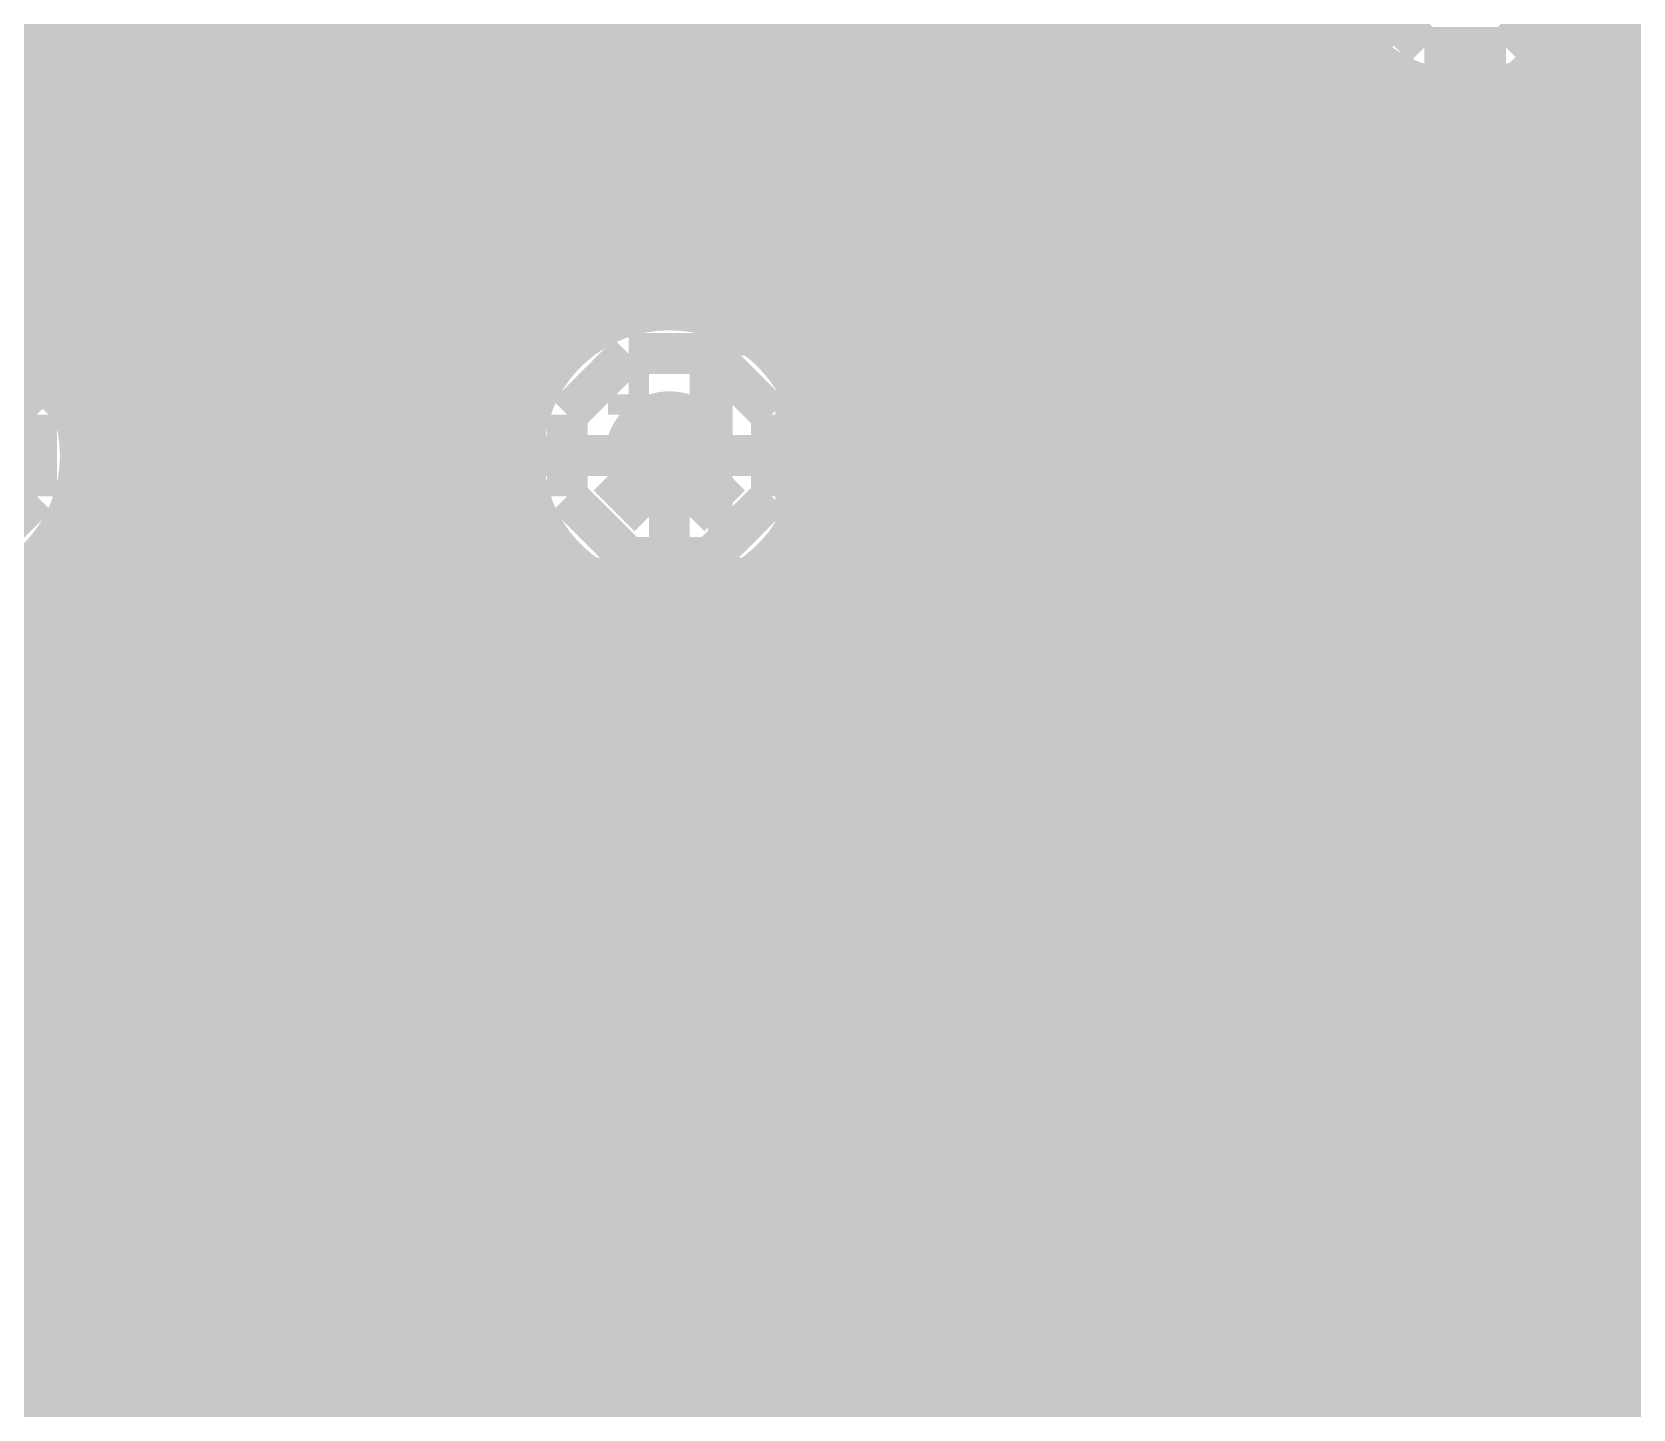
# Model space of a CAD drawing. Extents: x -5 to 157, y -120 to 103.
# Drawn here: x 24.1 to 34.06, y 40.55 to 49.12 of the extents above; entities that cross this region are included whole.
import ezdxf

# ---------------------------------------------------------------- set-up
doc = ezdxf.new("R2010")
doc.units = 0
doc.header["$MEASUREMENT"] = 0
doc.layers.get('0').update_dxf_attribs({"linetype": 'CONTINUOUS'})
for name, color, linetype in [('22-304-2_BOT', 7, 'CONTINUOUS'), ('22-304-2_DRD', 7, 'CONTINUOUS'), ('22-304-2_DRL', 2, 'CONTINUOUS'), ('22-304-2_IN1', 4, 'CONTINUOUS'), ('22-304-2_IN2', 3, 'CONTINUOUS'), ('22-304-2_SMB', 5, 'CONTINUOUS'), ('22-304-2_SPB', 14, 'CONTINUOUS'), ('22-304-2_SSB', 12, 'CONTINUOUS'), ('22-304-2_TOP', 13, 'CONTINUOUS'), ('THRUHOLE_TAP', 7, 'CONTINUOUS')]:
    doc.layers.add(name, color=color, linetype=linetype)

# ---------------------------------------------------------------- blocks, each defined once
blk = doc.blocks.new('RECTANGLE_3')
blk.add_solid([(0.4826, 0.4064), (0.4826, -0.4064), (-0.4826, 0.4064), (-0.4826, -0.4064)])
blk = doc.blocks.new('ROUND_39')
at = {"const_width": 0.40005}
blk.add_lwpolyline([(-0.200024, 0, 1), (0.200024, 0, 1)], format="xyb", close=True, dxfattribs=at)
blk = doc.blocks.new('RECTANGLE_55')
blk.add_solid([(2.11963, 1.905), (2.11963, -1.905), (-2.11963, 1.905), (-2.11963, -1.905)])
blk = doc.blocks.new('OBLONG_64')
at = {"const_width": 0.65024}
blk.add_lwpolyline([(0.50038, 0), (-0.50038, 0)], dxfattribs=at)
at = {"const_width": 0.32512}
for points in [[(-0.66294, 0, 1), (-0.33782, 0, 1)], [(0.33782, 0, 1), (0.66294, 0, 1)]]:
    blk.add_lwpolyline(points, format="xyb", close=True, dxfattribs=at)
blk = doc.blocks.new('ROUND_87')
at = {"const_width": 0.10033}
blk.add_lwpolyline([(-0.050164, 0, 1), (0.050164, 0, 1)], format="xyb", close=True, dxfattribs=at)
blk = doc.blocks.new('ROUND_88')
at = {"const_width": 0.10033}
blk.add_lwpolyline([(-0.050164, 0, 1), (0.050164, 0, 1)], format="xyb", close=True, dxfattribs=at)
blk = doc.blocks.new('ROUND_42')
at = {"const_width": 0.40005}
blk.add_lwpolyline([(-0.200024, 0, 1), (0.200024, 0, 1)], format="xyb", close=True, dxfattribs=at)
blk = doc.blocks.new('ROUND_38')
at = {"const_width": 0.40005}
blk.add_lwpolyline([(-0.200024, 0, 1), (0.200024, 0, 1)], format="xyb", close=True, dxfattribs=at)
blk = doc.blocks.new('ROUND_77')
at = {"const_width": 0.0762}
blk.add_lwpolyline([(-0.0381, 0, 1), (0.0381, 0, 1)], format="xyb", close=True, dxfattribs=at)
blk = doc.blocks.new('ROUND_80')
at = {"const_width": 0.10033}
blk.add_lwpolyline([(-0.050164, 0, 1), (0.050164, 0, 1)], format="xyb", close=True, dxfattribs=at)

msp = doc.modelspace()

# ---------------------------------------------------------------- linework, layer by layer
at = {"layer": '22-304-2_BOT'}
for points, const_width in [([(34.96564, 32.42564), (34.925, 32.385), (29.972, 32.385), (29.21, 33.147), (29.21, 37.084), (31.369, 39.243), (31.369, 46.101), (34.29, 49.022), (34.29, 60.452), (32.385, 62.357), (28.829, 62.357), (25.654, 62.357), (22.225, 58.928), (15.24, 58.928), (13.86078, 57.54878), (13.86078, 57.15)], 1.27), ([(25.4, 45.0088), (23.6982, 45.0088), (19.812, 48.895), (19.05, 48.895)], 0.254), ([(25.527, 47.879), (25.146, 48.26), (25.146, 48.895)], 0.254), ([(25.527, 47.879), (25.146, 48.26), (25.146, 48.895)], 0.254), ([(25.146, 48.895), (25.146, 48.26), (25.527, 47.879)], 0.254), ([(25.4, 46.4312), (26.797, 46.4312), (26.797, 47.625), (27.305, 48.133), (27.305, 48.1838)], 0.635), ([(29.21, 48.1838), (27.305, 48.1838)], 0.635), ([(35.0901, 48.20666), (33.11144, 46.228)], 0.254), ([(29.21, 46.4312), (29.4132, 46.4312), (31.115, 48.133), (31.115, 48.1838)], 0.254), ([(34.0868, 47.20082), (34.0868, 46.228)], 0.254), ([(38.7096, 47.244), (34.12744, 47.244)], 0.254), ([(38.7096, 47.0154), (33.89884, 47.0154)], 0.254), ([(33.8582, 46.97222), (33.8582, 46.228)], 0.254), ([(33.6296, 46.74362), (33.6296, 46.228)], 0.254), ([(43.17746, 46.7868), (33.67024, 46.7868)], 0.254), ([(25.4, 46.4312), (26.797, 46.4312), (26.797, 46.355), (26.797, 32.131), (25.908, 31.242), (23.241, 31.242), (20.193, 31.242), (19.05, 32.385), (14.478, 32.385), (2.54, 32.385)], 0.635), ([(25.4, 46.4312), (25.4762, 46.355), (26.797, 46.355), (26.797, 32.131), (25.908, 31.242), (23.241, 31.242), (20.193, 31.242), (19.05, 32.385), (14.478, 32.385), (2.54, 32.385)], 0.635), ([(33.401, 46.51502), (33.401, 46.228)], 0.254), ([(43.25874, 46.5582), (33.44164, 46.5582)], 0.254), ([(29.21, 46.4312), (29.1592, 46.482), (28.067, 46.482)], 0.254), ([(30.26156, 46.3804), (30.2006, 46.31944)], 0.254), ([(30.2006, 46.31944), (30.2006, 45.9232)], 0.254), ([(30.24886, 46.3296), (30.20822, 46.3296)], 0.254), ([(43.434, 46.3296), (33.21304, 46.3296)], 0.254), ([(37.54374, 46.228), (33.11144, 46.228)], 0.254), ([(33.1724, 46.28642), (33.1724, 46.228)], 0.254), ([(30.226, 46.101), (30.226, 39.71544)], 0.254), ([(27.6225, 45.68952), (27.6225, 32.131)], 0.254), ([(27.71902, 45.6438), (27.6225, 45.6438)], 0.254), ([(27.686, 45.65904), (27.686, 7.47522)], 0.254), ([(27.9146, 45.58792), (27.9146, 7.51078)], 0.254), ([(28.1432, 45.57776), (28.1432, 37.49294)], 0.254), ([(28.2194, 45.58792), (28.2194, 45.5168)], 0.254), ([(28.2194, 45.5168), (28.2194, 44.1706)], 0.254), ([(28.2194, 45.4152), (27.6225, 45.4152)], 0.254), ([(28.2194, 45.1866), (27.6225, 45.1866)], 0.254), ([(25.527, 32.258), (25.527, 44.8818), (25.4, 45.0088)], 0.254), ([(29.21, 45.0088), (29.21, 43.2562)], 0.254), ([(28.2194, 44.958), (27.6225, 44.958)], 0.254), ([(28.2194, 44.7294), (27.6225, 44.7294)], 0.254), ([(28.2194, 44.5008), (27.6225, 44.5008)], 0.254), ([(28.2194, 44.2722), (27.6225, 44.2722)], 0.254), ([(28.2194, 44.1706), (28.2194, 44.0944)], 0.254), ([(28.2194, 44.0436), (27.6225, 44.0436)], 0.254), ([(28.2194, 44.0944), (28.2194, 42.7482)], 0.254), ([(28.2194, 43.815), (27.6225, 43.815)], 0.254), ([(28.2194, 43.5864), (27.6225, 43.5864)], 0.254), ([(28.2194, 43.3578), (27.6225, 43.3578)], 0.254), ([(28.2194, 43.1292), (27.6225, 43.1292)], 0.254), ([(28.2194, 42.9006), (27.6225, 42.9006)], 0.254), ([(28.2194, 42.7482), (28.2194, 42.3418)], 0.254), ([(28.2194, 42.672), (27.6225, 42.672)], 0.254), ([(28.2194, 42.4434), (27.6225, 42.4434)], 0.254), ([(28.2194, 42.3418), (28.2194, 40.9194)], 0.254), ([(30.2006, 42.3418), (30.2006, 39.69004)], 0.254), ([(30.2006, 42.3418), (30.2006, 40.9194)], 0.254), ([(28.2194, 42.2148), (27.6225, 42.2148)], 0.254), ([(28.2194, 41.9862), (27.6225, 41.9862)], 0.254), ([(28.067, 41.8338), (29.21, 41.8338)], 0.254), ([(29.21, 41.8338), (28.067, 41.8338)], 0.254), ([(28.2829, 41.8338), (29.21, 41.8338)], 0.381), ([(29.21, 40.9829), (29.21, 41.8338)], 0.381), ([(28.2194, 41.7576), (27.6225, 41.7576)], 0.254), ([(28.2194, 41.529), (27.6225, 41.529)], 0.254), ([(32.512, 41.402), (32.512, 39.243)], 0.254), ([(33.77184, 41.402), (32.512, 41.402)], 0.254), ([(32.7152, 41.402), (32.7152, 36.68522)], 0.254), ([(32.9438, 41.402), (32.9438, 36.63696)], 0.254), ([(33.1724, 41.402), (33.1724, 36.55568)], 0.254), ([(33.401, 41.402), (33.401, 38.27018)], 0.254), ([(33.6296, 41.402), (33.6296, 38.59784)], 0.254), ([(33.77184, 41.402), (33.77184, 38.74262)], 0.254), ([(28.2194, 41.3004), (27.6225, 41.3004)], 0.254), ([(33.77184, 41.3004), (32.512, 41.3004)], 0.254), ([(28.2194, 41.0718), (27.6225, 41.0718)], 0.254), ([(33.77184, 41.0718), (32.512, 41.0718)], 0.254), ([(30.226, 40.8432), (27.6225, 40.8432)], 0.254), ([(30.2006, 40.9194), (28.2194, 40.9194)], 0.254), ([(28.3718, 40.9194), (28.3718, 37.86124)], 0.254), ([(28.6004, 40.9194), (28.6004, 38.08984)], 0.254), ([(28.829, 40.9194), (28.829, 38.31844)], 0.254), ([(29.0576, 40.9194), (29.0576, 38.54704)], 0.254), ([(29.2862, 40.9194), (29.2862, 38.77564)], 0.254), ([(29.5148, 40.9194), (29.5148, 39.00424)], 0.254), ([(29.7434, 40.9194), (29.7434, 39.23284)], 0.254), ([(29.972, 40.9194), (29.972, 39.46144)], 0.254), ([(33.77184, 40.8432), (32.512, 40.8432)], 0.254), ([(30.226, 40.6146), (27.6225, 40.6146)], 0.254), ([(33.77184, 40.6146), (32.512, 40.6146)], 0.254)]:
    msp.add_lwpolyline(points, dxfattribs=dict(at, const_width=const_width))
at = {"layer": '22-304-2_BOT', "const_width": 0.254}
for points in [[(30.26156, 46.3804, 0.0618628), (30.22686, 46.101)], [(30.26156, 46.3804, 0.0618628), (30.22686, 46.101)], [(27.6225, 45.68952, 0.1284931), (28.067, 45.57337)], [(28.067, 45.57522, 0.0422326), (28.21937, 45.58811)]]:
    msp.add_lwpolyline(points, format="xyb", dxfattribs=at)
at = {"layer": '22-304-2_DRD', "const_width": 0.254}
for points in [[(32.385, 49.403), (32.766, 49.022)], [(33.274, 49.022), (33.655, 49.403)], [(32.766, 49.022), (33.274, 49.022)], [(25.273, 48.514), (24.892, 48.133)], [(25.273, 48.514), (24.892, 48.133)], [(25.273, 48.514), (24.892, 48.133)], [(25.781, 48.514), (25.273, 48.514)], [(25.781, 48.514), (25.273, 48.514)], [(25.781, 48.514), (25.273, 48.514)], [(26.162, 48.133), (25.781, 48.514)], [(26.162, 48.133), (25.781, 48.514)], [(26.162, 48.133), (25.781, 48.514)], [(25.273, 48.26), (25.273, 48.133)], [(25.4, 48.26), (25.273, 48.26)], [(25.273, 48.26), (25.273, 48.133)], [(25.4, 48.26), (25.273, 48.26)], [(25.273, 48.26), (25.273, 48.133)], [(25.4, 48.26), (25.273, 48.26)], [(25.4, 48.133), (25.4, 48.26)], [(25.4, 48.133), (25.4, 48.26)], [(25.4, 48.133), (25.4, 48.26)], [(25.654, 48.26), (25.654, 48.133)], [(25.781, 48.26), (25.654, 48.26)], [(25.654, 48.26), (25.654, 48.133)], [(25.781, 48.26), (25.654, 48.26)], [(25.654, 48.26), (25.654, 48.133)], [(25.781, 48.26), (25.654, 48.26)], [(25.781, 48.133), (25.781, 48.26)], [(25.781, 48.133), (25.781, 48.26)], [(25.781, 48.133), (25.781, 48.26)], [(24.892, 48.133), (24.892, 47.625)], [(24.892, 48.133), (24.892, 47.625)], [(24.892, 48.133), (24.892, 47.625)], [(25.273, 48.133), (25.4, 48.133)], [(25.273, 48.133), (25.4, 48.133)], [(25.273, 48.133), (25.4, 48.133)], [(25.654, 48.133), (25.781, 48.133)], [(25.654, 48.133), (25.781, 48.133)], [(25.654, 48.133), (25.781, 48.133)], [(26.162, 47.625), (26.162, 48.133)], [(26.162, 47.625), (26.162, 48.133)], [(26.162, 47.625), (26.162, 48.133)], [(25.4, 47.498), (25.146, 47.752)], [(25.4, 47.498), (25.146, 47.752)], [(25.4, 47.498), (25.146, 47.752)], [(25.908, 47.752), (25.654, 47.498)], [(25.908, 47.752), (25.654, 47.498)], [(25.908, 47.752), (25.654, 47.498)], [(24.892, 47.625), (25.273, 47.244)], [(24.892, 47.625), (25.273, 47.244)], [(24.892, 47.625), (25.273, 47.244)], [(25.781, 47.244), (26.162, 47.625)], [(25.781, 47.244), (26.162, 47.625)], [(25.781, 47.244), (26.162, 47.625)], [(25.654, 47.498), (25.4, 47.498)], [(25.654, 47.498), (25.4, 47.498)], [(25.654, 47.498), (25.4, 47.498)], [(25.273, 47.244), (25.781, 47.244)], [(25.273, 47.244), (25.781, 47.244)], [(25.273, 47.244), (25.781, 47.244)], [(24.13, 46.736), (23.749, 47.117)], [(27.813, 47.117), (27.432, 46.736)], [(28.321, 47.117), (27.813, 47.117)], [(28.702, 46.736), (28.321, 47.117)], [(27.813, 46.863), (27.813, 46.736)], [(27.94, 46.863), (27.813, 46.863)], [(27.94, 46.736), (27.94, 46.863)], [(28.194, 46.863), (28.194, 46.736)], [(28.321, 46.863), (28.194, 46.863)], [(28.321, 46.736), (28.321, 46.863)], [(24.13, 46.228), (24.13, 46.736)], [(27.432, 46.736), (27.432, 46.228)], [(27.813, 46.736), (27.94, 46.736)], [(28.194, 46.736), (28.321, 46.736)], [(28.702, 46.228), (28.702, 46.736)], [(27.94, 46.101), (27.686, 46.355)], [(28.448, 46.355), (28.194, 46.101)], [(23.749, 45.847), (24.13, 46.228)], [(27.432, 46.228), (27.813, 45.847)], [(28.321, 45.847), (28.702, 46.228)], [(28.194, 46.101), (27.94, 46.101)], [(27.813, 45.847), (28.321, 45.847)], [(27.813, 42.4688), (27.432, 42.0878)], [(27.813, 42.4688), (27.432, 42.0878)], [(28.321, 42.4688), (27.813, 42.4688)], [(28.321, 42.4688), (27.813, 42.4688)], [(28.702, 42.0878), (28.321, 42.4688)], [(28.702, 42.0878), (28.321, 42.4688)], [(27.813, 42.2148), (27.813, 42.0878)], [(27.94, 42.2148), (27.813, 42.2148)], [(27.813, 42.2148), (27.813, 42.0878)], [(27.94, 42.2148), (27.813, 42.2148)], [(27.94, 42.0878), (27.94, 42.2148)], [(27.94, 42.0878), (27.94, 42.2148)], [(28.194, 42.2148), (28.194, 42.0878)], [(28.321, 42.2148), (28.194, 42.2148)], [(28.194, 42.2148), (28.194, 42.0878)], [(28.321, 42.2148), (28.194, 42.2148)], [(28.321, 42.0878), (28.321, 42.2148)], [(28.321, 42.0878), (28.321, 42.2148)], [(27.432, 42.0878), (27.432, 41.5798)], [(27.432, 42.0878), (27.432, 41.5798)], [(27.813, 42.0878), (27.94, 42.0878)], [(27.813, 42.0878), (27.94, 42.0878)], [(28.194, 42.0878), (28.321, 42.0878)], [(28.194, 42.0878), (28.321, 42.0878)], [(28.702, 41.5798), (28.702, 42.0878)], [(28.702, 41.5798), (28.702, 42.0878)], [(27.94, 41.4528), (27.686, 41.7068)], [(27.94, 41.4528), (27.686, 41.7068)], [(28.448, 41.7068), (28.194, 41.4528)], [(28.448, 41.7068), (28.194, 41.4528)], [(27.432, 41.5798), (27.813, 41.1988)], [(27.432, 41.5798), (27.813, 41.1988)], [(28.321, 41.1988), (28.702, 41.5798)], [(28.321, 41.1988), (28.702, 41.5798)], [(28.194, 41.4528), (27.94, 41.4528)], [(28.194, 41.4528), (27.94, 41.4528)], [(27.813, 41.1988), (28.321, 41.1988)], [(27.813, 41.1988), (28.321, 41.1988)]]:
    msp.add_lwpolyline(points, dxfattribs=at)
at = {"layer": '22-304-2_IN1'}
for points, const_width in [([(33.9852, 73.59142), (33.9852, 38.90772)], 0.254), ([(21.971, 32.385), (21.971, 28.829), (24.892, 25.908), (26.162, 25.908), (26.543, 25.527), (26.543, 24.13), (26.543, 25.527), (26.162, 25.908), (24.892, 25.908), (21.971, 28.829), (21.971, 32.385), (24.003, 34.417), (24.003, 42.672), (21.59, 45.085), (21.59, 50.546), (25.146, 54.102), (25.146, 55.753), (27.813, 58.42), (32.131, 58.42), (32.258, 58.293)], 0.635), ([(30.3276, 57.5945), (30.3276, 21.86178)], 0.254), ([(30.5562, 57.5945), (30.5562, 21.83892)], 0.254), ([(30.7848, 57.5945), (30.7848, 35.50666)], 0.254), ([(31.0134, 57.5945), (31.0134, 35.95116)], 0.254), ([(31.242, 57.5945), (31.242, 36.21532)], 0.254), ([(31.4706, 57.5945), (31.4706, 36.3982)], 0.254), ([(31.6992, 57.57672), (31.6992, 36.53028)], 0.254), ([(31.9278, 57.44718), (31.9278, 36.61918)], 0.254), ([(27.3558, 56.7944), (27.3558, 47.04588)], 0.254), ([(27.1272, 56.5658), (27.1272, 26.10866)], 0.254), ([(26.8986, 56.3372), (26.8986, 26.33726)], 0.254), ([(26.67, 56.1086), (26.67, 26.55824)], 0.254), ([(26.4414, 55.88), (26.4414, 26.68524)], 0.254), ([(26.2128, 55.6514), (26.2128, 32.85236)], 0.254), ([(25.9842, 55.4228), (25.9842, 33.04286)], 0.254), ([(27.5844, 53.69814), (27.5844, 47.24908)], 0.254), ([(25.7556, 53.54574), (25.7556, 33.13684)], 0.254), ([(27.813, 53.47716), (27.813, 47.35322)], 0.254), ([(25.527, 53.3146), (25.527, 33.16478)], 0.254), ([(28.0416, 53.3654), (28.0416, 47.38878)], 0.254), ([(28.2702, 53.32222), (28.2702, 47.36592)], 0.254), ([(25.2984, 53.086), (25.2984, 33.13684)], 0.254), ([(25.0698, 52.8574), (25.0698, 33.04286)], 0.254), ([(24.8412, 52.6288), (24.8412, 32.85236)], 0.254), ([(24.6126, 52.4002), (24.6126, 43.22826)], 0.254), ([(24.384, 52.1716), (24.384, 46.66488)], 0.254), ([(24.1554, 51.943), (24.1554, 47.1043)], 0.254), ([(30.099, 50.49012), (30.099, 21.82622)], 0.254), ([(28.4988, 50.10912), (28.4988, 47.27956)], 0.254), ([(29.8704, 50.0507), (29.8704, 21.72208)], 0.254), ([(28.7274, 49.90338), (28.7274, 47.1043)], 0.254), ([(28.956, 49.80178), (28.956, 46.66488)], 0.254), ([(29.4132, 49.78908), (29.4132, 11.557)], 0.254), ([(29.6418, 49.87544), (29.6418, 21.51634)], 0.254), ([(29.1846, 49.76622), (29.1846, 20.8534)], 0.254), ([(32.1564, 49.3776), (32.1564, 36.67506)], 0.254), ([(32.23514, 49.1998), (22.4155, 49.1998)], 0.254), ([(39.1287, 49.1998), (33.80486, 49.1998)], 0.254), ([(33.7566, 49.12614), (33.7566, 38.72992)], 0.254), ([(32.385, 49.0093), (32.385, 36.70046)], 0.254), ([(32.42564, 48.9712), (22.4155, 48.9712)], 0.254), ([(33.528, 48.90516), (33.528, 38.47338)], 0.254), ([(38.93058, 48.9712), (33.61436, 48.9712)], 0.254), ([(32.6136, 48.8442), (32.6136, 36.69538)], 0.254), ([(33.2994, 48.7934), (33.2994, 38.04666)], 0.254), ([(38.80612, 48.7426), (22.4155, 48.7426)], 0.254), ([(32.8422, 48.76546), (32.8422, 36.66236)], 0.254), ([(33.0708, 48.75022), (33.0708, 36.59632)], 0.254), ([(38.735, 48.514), (22.4155, 48.514)], 0.254), ([(38.7096, 48.2854), (22.4155, 48.2854)], 0.254), ([(38.7223, 48.0568), (22.4155, 48.0568)], 0.254), ([(38.78072, 47.8282), (22.4155, 47.8282)], 0.254), ([(38.88486, 47.5996), (22.4155, 47.5996)], 0.254), ([(27.88412, 47.371), (23.67788, 47.371)], 0.254), ([(39.05758, 47.371), (28.24988, 47.371)], 0.254), ([(27.4447, 47.1424), (24.1173, 47.1424)], 0.254), ([(39.34714, 47.1424), (28.6893, 47.1424)], 0.254), ([(27.26944, 46.9138), (24.29256, 46.9138)], 0.254), ([(58.0898, 46.9138), (28.86456, 46.9138)], 0.254), ([(27.18308, 46.6852), (24.37892, 46.6852)], 0.254), ([(58.07202, 46.6852), (28.95092, 46.6852)], 0.254), ([(27.16022, 46.4566), (24.40178, 46.4566)], 0.254), ([(58.1025, 46.4566), (28.97378, 46.4566)], 0.254), ([(27.19578, 46.228), (24.36622, 46.228)], 0.254), ([(24.384, 46.29912), (24.384, 43.45686)], 0.254), ([(58.18632, 46.228), (28.93822, 46.228)], 0.254), ([(28.956, 46.29912), (28.956, 42.01668)], 0.254), ([(27.29738, 45.9994), (24.26208, 45.9994)], 0.254), ([(27.3558, 45.91812), (27.3558, 42.39768)], 0.254), ([(58.33872, 45.9994), (28.83408, 45.9994)], 0.254), ([(24.1554, 45.8597), (24.1554, 43.68546)], 0.254), ([(28.7274, 45.8597), (28.7274, 42.4561)], 0.254), ([(27.50312, 45.7708), (24.05888, 45.7708)], 0.254), ([(27.5844, 45.71238), (27.5844, 42.60088)], 0.254), ([(58.60796, 45.7708), (28.63088, 45.7708)], 0.254), ([(27.813, 45.61078), (27.813, 42.70502)], 0.254), ([(28.4988, 45.68444), (28.4988, 42.63136)], 0.254), ([(105.32364, 45.5422), (22.4155, 45.5422)], 0.254), ([(28.0416, 45.57522), (28.0416, 42.74058)], 0.254), ([(28.2702, 45.59808), (28.2702, 42.71772)], 0.254), ([(22.4155, 45.42536), (24.57958, 43.26382)], 0.254), ([(138.684, 45.3136), (22.52726, 45.3136)], 0.254), ([(88.02624, 45.085), (22.75586, 45.085)], 0.254), ([(87.78494, 44.8564), (22.98446, 44.8564)], 0.254), ([(87.66302, 44.6278), (23.21306, 44.6278)], 0.254), ([(87.61476, 44.3992), (23.44166, 44.3992)], 0.254), ([(46.0756, 44.1706), (23.67026, 44.1706)], 0.254), ([(45.7073, 43.942), (23.89886, 43.942)], 0.254), ([(45.5422, 43.7134), (24.12746, 43.7134)], 0.254), ([(45.46346, 43.4848), (24.35606, 43.4848)], 0.254), ([(45.44822, 43.2562), (24.58466, 43.2562)], 0.254), ([(45.4914, 43.0276), (24.74722, 43.0276)], 0.254), ([(45.60316, 42.799), (24.81834, 42.799)], 0.254), ([(24.8285, 42.672), (24.8285, 34.417)], 0.254), ([(27.53614, 42.5704), (24.8285, 42.5704)], 0.254), ([(45.82414, 42.5704), (28.59786, 42.5704)], 0.254), ([(27.31516, 42.3418), (24.8285, 42.3418)], 0.254), ([(65.69456, 42.3418), (28.81884, 42.3418)], 0.254), ([(27.2034, 42.1132), (24.8285, 42.1132)], 0.254), ([(65.52692, 42.1132), (28.9306, 42.1132)], 0.254), ([(27.16022, 41.8846), (24.8285, 41.8846)], 0.254), ([(65.44564, 41.8846), (28.97378, 41.8846)], 0.254), ([(27.17546, 41.656), (24.8285, 41.656)], 0.254), ([(65.42786, 41.656), (28.956, 41.656)], 0.254), ([(28.956, 41.65092), (28.956, 21.2217)], 0.254), ([(27.2542, 41.4274), (24.8285, 41.4274)], 0.254), ([(65.46596, 41.4274), (28.87726, 41.4274)], 0.254), ([(27.3558, 41.26992), (27.3558, 25.67178)], 0.254), ([(27.4193, 41.1988), (24.8285, 41.1988)], 0.254), ([(65.57264, 41.1988), (28.7147, 41.1988)], 0.254), ([(28.7274, 41.2115), (28.7274, 21.38426)], 0.254), ([(27.5844, 41.06418), (27.5844, 21.10486)], 0.254), ([(28.4988, 41.03624), (28.4988, 21.463)], 0.254), ([(27.7876, 40.9702), (24.8285, 40.9702)], 0.254), ([(27.813, 40.96258), (27.813, 21.32584)], 0.254), ([(28.0416, 40.92702), (28.0416, 21.4376)], 0.254), ([(28.2702, 40.94988), (28.2702, 21.48078)], 0.254), ([(51.3334, 40.9702), (28.3464, 40.9702)], 0.254), ([(50.88128, 40.7416), (24.8285, 40.7416)], 0.254), ([(50.62728, 40.513), (24.8285, 40.513)], 0.254)]:
    msp.add_lwpolyline(points, dxfattribs=dict(at, const_width=const_width))
at = {"layer": '22-304-2_IN1', "const_width": 0.254}
for points in [[(32.11322, 49.657, 0.4142136), (33.02, 48.75022)], [(33.02, 48.75022, 0.4142136), (33.92678, 49.657)], [(24.40178, 46.482, 0.4142136), (23.495, 47.38878)], [(28.067, 47.38878, 0.4142136), (27.16022, 46.482)], [(28.97378, 46.482, 0.4142136), (28.067, 47.38878)], [(23.495, 45.57522, 0.4142136), (24.40178, 46.482)], [(27.16022, 46.482, 0.4142136), (28.067, 45.57522)], [(28.067, 45.57522, 0.4142136), (28.97378, 46.482)], [(24.8285, 42.672, 0.1989124), (24.58672, 43.25572)], [(28.067, 42.74058, 0.4142136), (27.16022, 41.8338)], [(28.067, 42.74058, 0.4142136), (27.16022, 41.8338)], [(28.97378, 41.8338, 0.4142136), (28.067, 42.74058)], [(28.97378, 41.8338, 0.4142136), (28.067, 42.74058)], [(27.16022, 41.8338, 0.4142136), (28.067, 40.92702)], [(27.16022, 41.8338, 0.4142136), (28.067, 40.92702)], [(28.067, 40.92702, 0.4142136), (28.97378, 41.8338)], [(28.067, 40.92702, 0.4142136), (28.97378, 41.8338)]]:
    msp.add_lwpolyline(points, format="xyb", dxfattribs=at)
at = {"layer": '22-304-2_IN2', "const_width": 0.254}
for points in [[(34.0868, 73.47204), (34.0868, 39.10584)], [(30.6578, 73.35012), (30.6578, 35.50158)], [(30.8864, 73.23582), (30.8864, 35.97656)], [(31.115, 73.15962), (31.115, 36.25596)], [(30.4292, 65.71488), (30.4292, 0.22098)], [(30.2006, 65.25768), (30.2006, 0.58674)], [(26.7716, 61.81598), (26.7716, 25.13076)], [(26.543, 61.58738), (26.543, 48.02378)], [(26.3144, 61.35878), (26.3144, 48.53686)], [(26.0858, 61.13018), (26.0858, 48.74006)], [(25.8572, 60.90158), (25.8572, 48.84928)], [(25.6286, 60.67298), (25.6286, 48.90008)], [(27.0002, 60.54852), (27.0002, 25.04948)], [(25.4, 60.44438), (25.4, 48.89754)], [(25.1714, 60.21578), (25.1714, 48.84166)], [(27.2288, 60.22086), (27.2288, 47.07382)], [(27.4574, 60.05322), (27.4574, 47.3075)], [(24.9428, 59.98718), (24.9428, 48.72228)], [(27.686, 59.96432), (27.686, 47.4345)], [(27.9146, 59.93384), (27.9146, 47.49546)], [(24.7142, 59.75858), (24.7142, 48.50384)], [(24.4856, 59.52998), (24.4856, 46.7487)], [(24.257, 59.30138), (24.257, 47.1678)], [(24.0284, 59.07278), (24.0284, 47.3583)], [(31.3436, 57.82564), (31.3436, 36.45408)], [(31.5722, 57.52846), (31.5722, 36.59886)], [(31.8008, 57.37352), (31.8008, 36.70046)], [(28.1432, 55.08752), (28.1432, 47.50562)], [(29.972, 54.98592), (29.972, 0.76454)], [(28.3718, 54.75986), (28.3718, 47.46244)], [(29.7434, 54.71414), (29.7434, 9.60882)], [(28.6004, 54.59222), (28.6004, 47.3583)], [(28.829, 54.50332), (28.829, 47.1678)], [(29.0576, 54.47284), (29.0576, 46.7487)], [(29.2862, 54.49316), (29.2862, 10.06348)], [(29.5148, 54.56682), (29.5148, 9.906)], [(32.0294, 49.38776), (32.0294, 36.77158)], [(32.17672, 49.0728), (17.64792, 49.0728)], [(33.8582, 49.06518), (33.8582, 38.96614)], [(38.85692, 49.0728), (33.86328, 49.0728)], [(32.258, 48.96866), (32.258, 36.80968)], [(25.17902, 48.8442), (17.66062, 48.8442)], [(32.39262, 48.8442), (25.87498, 48.8442)], [(33.6296, 48.8315), (33.6296, 38.77056)], [(38.7223, 48.8442), (33.64484, 48.8442)], [(32.4866, 48.7807), (32.4866, 36.81984)], [(33.401, 48.7045), (33.401, 38.49878)], [(24.81326, 48.6156), (17.62506, 48.6156)], [(38.63848, 48.6156), (26.24074, 48.6156)], [(32.7152, 48.67656), (32.7152, 36.8046)], [(32.9438, 48.63338), (32.9438, 36.75888)], [(33.1724, 48.641), (33.1724, 38.04412)], [(24.63546, 48.387), (17.52854, 48.387)], [(38.5953, 48.387), (26.41854, 48.387)], [(24.53894, 48.1584), (17.35074, 48.1584)], [(38.59276, 48.1584), (26.51506, 48.1584)], [(24.50084, 47.9298), (16.98498, 47.9298)], [(38.62832, 47.9298), (26.55062, 47.9298)], [(24.51608, 47.7012), (15.23238, 47.7012)], [(38.70198, 47.7012), (26.53792, 47.7012)], [(26.543, 47.73422), (26.543, 32.40278)], [(24.58466, 47.4726), (23.7617, 47.4726)], [(27.79776, 47.4726), (26.46934, 47.4726)], [(38.82644, 47.4726), (28.3337, 47.4726)], [(24.71928, 47.244), (24.1808, 47.244)], [(24.7142, 47.25162), (24.7142, 32.88284)], [(26.3144, 47.22114), (26.3144, 32.91586)], [(27.37866, 47.244), (26.33218, 47.244)], [(39.01694, 47.244), (28.7528, 47.244)], [(24.97328, 47.0154), (24.3713, 47.0154)], [(24.9428, 47.03572), (24.9428, 33.10128)], [(27.1907, 47.0154), (26.08072, 47.0154)], [(26.0858, 47.01794), (26.0858, 33.11906)], [(39.32936, 47.0154), (28.9433, 47.0154)], [(25.1714, 46.91634), (25.1714, 33.22066)], [(25.8572, 46.90618), (25.8572, 33.22828)], [(25.4, 46.86046), (25.4, 33.27654)], [(25.6286, 46.85792), (25.6286, 33.27908)], [(27.08656, 46.7868), (24.47544, 46.7868)], [(57.95518, 46.7868), (29.04744, 46.7868)], [(27.04338, 46.5582), (24.51862, 46.5582)], [(57.9628, 46.5582), (29.09062, 46.5582)], [(27.051, 46.3296), (24.50846, 46.3296)], [(58.01614, 46.3296), (29.08046, 46.3296)], [(24.4856, 46.21276), (24.4856, -22.86762)], [(29.0576, 46.21276), (29.0576, 10.14476)], [(27.1145, 46.101), (24.4475, 46.101)], [(58.12028, 46.101), (29.0195, 46.101)], [(27.2415, 45.8724), (24.3205, 45.8724)], [(27.2288, 45.89018), (27.2288, 24.892)], [(58.293, 45.8724), (28.8925, 45.8724)], [(24.257, 45.79366), (24.257, 31.38678)], [(28.829, 45.79366), (28.829, 10.17016)], [(24.0284, 45.6057), (24.0284, 31.89986)], [(27.47518, 45.6438), (24.08682, 45.6438)], [(27.4574, 45.6565), (27.4574, 24.59482)], [(28.6004, 45.6057), (28.6004, 10.14476)], [(58.59272, 45.6438), (28.65882, 45.6438)], [(27.686, 45.5295), (27.686, 7.59714)], [(105.29062, 45.4152), (17.36852, 45.4152)], [(27.9146, 45.466), (27.9146, 9.60882)], [(28.1432, 45.45838), (28.1432, 9.906)], [(28.3718, 45.50156), (28.3718, 10.06348)], [(87.96528, 45.1866), (17.59712, 45.1866)], [(87.71128, 44.958), (17.82572, 44.958)], [(87.57666, 44.7294), (18.05432, 44.7294)], [(87.50808, 44.5008), (20.94484, 44.5008)], [(87.49284, 44.2722), (21.56206, 44.2722)], [(87.53094, 44.0436), (21.971, 44.0436)], [(87.62746, 43.815), (22.28596, 43.815)], [(87.80526, 43.5864), (22.53996, 43.5864)], [(88.17102, 43.3578), (22.75332, 43.3578)], [(106.71556, 43.1292), (22.93366, 43.1292)], [(106.8197, 42.9006), (23.0886, 42.9006)], [(66.01714, 42.672), (23.21814, 42.672)], [(65.63106, 42.4434), (23.32736, 42.4434)], [(65.44818, 42.2148), (23.41626, 42.2148)], [(65.34912, 41.9862), (23.48992, 41.9862)], [(65.30848, 41.7576), (23.5458, 41.7576)], [(65.32118, 41.529), (23.58644, 41.529)], [(65.38722, 41.3004), (23.61438, 41.3004)], [(51.26228, 41.0718), (23.62454, 41.0718)], [(50.82032, 40.8432), (23.622, 40.8432)], [(50.5587, 40.6146), (23.60422, 40.6146)]]:
    msp.add_lwpolyline(points, dxfattribs=at)
for points in [[(31.99384, 49.657, 0.4142136), (33.02, 48.63084)], [(33.02, 48.63084, 0.4142136), (34.04616, 49.657)], [(25.527, 48.90516, 0.4142136), (24.50084, 47.879)], [(25.527, 48.90516, 0.4142136), (24.50084, 47.879)], [(26.55316, 47.879, 0.4142136), (25.527, 48.90516)], [(26.55316, 47.879, 0.4142136), (25.527, 48.90516)], [(24.50084, 47.879, 0.4142136), (25.527, 46.85284)], [(24.50084, 47.879, 0.4142136), (25.527, 46.85284)], [(25.527, 46.85284, 0.4142136), (26.55316, 47.879)], [(25.527, 46.85284, 0.4142136), (26.55316, 47.879)], [(24.52116, 46.482, 0.4142136), (23.495, 47.50816)], [(28.067, 47.50816, 0.4142136), (27.04084, 46.482)], [(29.09316, 46.482, 0.4142136), (28.067, 47.50816)], [(23.495, 45.45584, 0.4142136), (24.52116, 46.482)], [(27.04084, 46.482, 0.4142136), (28.067, 45.45584)], [(28.067, 45.45584, 0.4142136), (29.09316, 46.482)]]:
    msp.add_lwpolyline(points, format="xyb", dxfattribs=at)
at = {"layer": '22-304-2_SSB', "const_width": 0.1524}
for points in [[(26.4795, 47.4345), (26.4795, 50.3555), (28.1178, 50.3555), (28.1178, 47.4345), (26.4795, 47.4345)], [(30.0355, 50.3555), (30.0355, 47.4345), (28.3972, 47.4345), (28.3972, 50.3555), (30.0355, 50.3555)], [(31.9405, 50.3555), (31.9405, 47.4345), (30.3022, 47.4345), (30.3022, 50.3555), (31.9405, 50.3555)], [(32.69742, 48.72736), (32.18942, 48.90516)], [(32.69742, 48.43272), (32.69742, 48.78832), (32.86506, 48.90516), (33.03524, 48.90516), (33.20542, 48.78832), (33.20542, 48.43272), (32.18942, 48.43272)], [(26.2255, 47.1805), (26.2255, 44.2595), (24.5872, 44.2595), (24.5872, 47.1805), (26.2255, 47.1805)], [(28.3845, 44.2595), (28.3845, 47.1805), (30.0228, 47.1805), (30.0228, 44.2595), (28.3845, 44.2595)], [(36.22548, 45.70984), (36.22548, 46.3296), (33.43402, 46.3296), (33.43402, 45.74286), (33.43402, 41.8846), (33.43402, 41.3004), (36.22548, 41.3004)], [(30.8864, 46.15688), (31.05658, 46.2153), (31.22676, 46.2153), (31.3944, 46.15688), (31.3944, 45.80128), (31.22676, 45.74286), (31.05658, 45.74286), (30.8864, 45.80128), (30.8864, 46.15688), (30.71876, 46.2153), (30.54858, 46.2153), (30.3784, 46.15688), (30.3784, 45.80128), (30.54858, 45.74286), (30.71876, 45.74286), (30.8864, 45.80128)], [(36.22548, 45.42536), (36.22548, 45.70984), (33.4518, 45.70984), (33.73374, 45.42536)], [(33.43402, 45.74286), (33.43402, 45.74032), (33.43402, 45.73778), (33.43656, 45.73778), (33.43656, 45.73524), (33.43656, 45.7327), (33.43656, 45.73016), (33.4391, 45.73016), (33.4391, 45.72762), (33.4391, 45.72508), (33.44164, 45.72508), (33.44164, 45.72254), (33.44164, 45.72), (33.44418, 45.72), (33.44418, 45.71746), (33.44672, 45.71746), (33.44672, 45.71492), (33.44672, 45.71238), (33.44926, 45.71238), (33.44926, 45.70984), (33.4518, 45.70984)], [(30.8864, 45.1993), (30.3784, 45.3771)], [(30.8864, 44.90466), (30.8864, 45.26026), (31.05658, 45.3771), (31.22676, 45.3771), (31.3944, 45.26026), (31.3944, 44.90466), (30.3784, 44.90466)], [(36.22548, 45.1104), (36.22548, 45.42536), (33.73374, 45.42536), (33.73374, 42.2021), (36.22548, 42.2021)], [(33.2359, 44.18838), (33.2359, 44.81576), (33.43402, 44.81576)], [(33.43402, 44.18838), (33.2359, 44.18838), (33.2359, 43.43908), (33.2359, 42.81424), (33.43402, 42.81424)], [(28.3845, 41.0845), (28.3845, 44.0055), (30.0228, 44.0055), (30.0228, 41.0845), (28.3845, 41.0845)], [(25.28824, 43.72356), (25.28824, 43.25112), (25.96642, 43.48734), (25.96642, 43.60672), (24.95042, 43.60672)], [(33.43402, 43.43908), (33.2359, 43.43908)], [(25.28824, 42.88536), (25.28824, 42.41292), (25.96642, 42.64914), (25.96642, 42.76852), (24.95042, 42.76852)], [(33.73374, 42.2021), (33.4518, 41.92016), (36.22548, 41.92016)], [(25.45842, 41.86936), (24.95042, 42.04716)], [(25.45842, 41.57472), (25.45842, 41.93032), (25.62606, 42.04716), (25.79624, 42.04716), (25.96642, 41.93032), (25.96642, 41.57472), (24.95042, 41.57472)], [(33.4518, 41.92016), (33.44926, 41.91762), (33.44926, 41.91508), (33.44672, 41.91508), (33.44672, 41.91254), (33.44418, 41.91254), (33.44418, 41.91), (33.44164, 41.91), (33.44164, 41.90746), (33.44164, 41.90492), (33.4391, 41.90492), (33.4391, 41.90238), (33.4391, 41.89984), (33.43656, 41.89984), (33.43656, 41.8973), (33.43656, 41.89476), (33.43656, 41.89222), (33.43402, 41.89222), (33.43402, 41.88968), (33.43402, 41.88714), (33.43402, 41.8846)], [(29.1084, 40.56888), (29.1084, 40.21328), (29.27858, 40.15486), (29.44876, 40.15486), (29.6164, 40.21328), (29.6164, 40.56888), (29.44876, 40.6273), (29.27858, 40.6273), (28.6004, 40.39108)]]:
    msp.add_lwpolyline(points, dxfattribs=at)
at = {"layer": '22-304-2_TOP', "const_width": 0.254}
for points in [[(34.0868, 58.9534), (34.0868, 40.894)], [(24.0284, 55.753), (24.0284, 48.387)], [(24.257, 55.753), (24.257, 48.3743)], [(24.4856, 55.753), (24.4856, 48.27778)], [(24.7142, 55.753), (24.7142, 48.28286)], [(24.9428, 55.753), (24.9428, 48.57242)], [(25.1714, 55.753), (25.1714, 48.71466)], [(25.4, 55.753), (25.4, 48.77816)], [(25.6286, 55.753), (25.6286, 48.7807)], [(25.8572, 55.753), (25.8572, 48.72482)], [(26.0858, 55.753), (26.0858, 48.59274)], [(26.3144, 55.753), (26.3144, 48.33112)], [(26.543, 55.753), (26.543, 47.117)], [(26.7716, 55.753), (26.7716, 47.117)], [(27.0002, 55.753), (27.0002, 47.117)], [(27.2288, 55.753), (27.2288, 47.117)], [(27.4574, 55.753), (27.4574, 47.1551)], [(27.686, 55.753), (27.686, 47.30496)], [(27.9146, 55.753), (27.9146, 47.37608)], [(28.1432, 55.753), (28.1432, 47.38624)], [(28.3718, 54.93512), (28.3718, 47.33544)], [(29.7434, 54.82844), (29.7434, 47.27702)], [(28.6004, 54.72938), (28.6004, 47.21606)], [(29.5148, 54.70144), (29.5148, 47.04842)], [(28.829, 54.62778), (28.829, 46.97476)], [(29.0576, 54.59222), (29.0576, 46.59122)], [(29.2862, 54.61508), (29.2862, 46.81982)], [(29.972, 54.59984), (29.972, 47.50562)], [(30.2006, 54.37124), (30.2006, 47.73422)], [(30.4292, 54.14264), (30.4292, 47.96282)], [(30.6578, 53.91404), (30.6578, 48.19142)], [(30.8864, 53.68544), (30.8864, 48.42002)], [(31.115, 53.45684), (31.115, 48.64862)], [(31.3436, 53.22824), (31.3436, 48.87722)], [(31.5722, 52.99964), (31.5722, 49.10582)], [(33.02, 49.657), (29.083, 45.72), (25.4, 45.72), (23.876, 47.244), (14.986, 47.244), (6.096, 38.354), (0.635, 38.354), (-0.635, 37.084), (-1.397, 37.084), (-1.905, 37.592), (-2.032, 37.592)], [(32.11322, 49.64684), (28.97378, 46.50994)], [(33.8582, 49.30902), (33.8582, 40.894)], [(31.53664, 49.0728), (17.526, 49.0728)], [(38.7096, 49.0728), (33.71342, 49.0728)], [(33.6296, 48.9839), (33.6296, 40.894)], [(31.30804, 48.8442), (17.54378, 48.8442)], [(33.401, 48.83404), (33.401, 40.894)], [(38.7096, 48.8442), (33.42386, 48.8442)], [(33.00984, 48.75022), (29.53512, 45.2755)], [(33.1724, 48.76292), (33.1724, 40.894)], [(24.99614, 48.6156), (17.5006, 48.6156)], [(31.07944, 48.6156), (26.05786, 48.6156)], [(38.7096, 48.6156), (32.87522, 48.6156)], [(32.9438, 48.68164), (32.9438, 40.894)], [(32.7152, 48.45304), (32.7152, 40.894)], [(24.13, 48.387), (17.38884, 48.387)], [(24.77516, 48.387), (17.38884, 48.387)], [(30.85084, 48.387), (26.27884, 48.387)], [(38.7096, 48.387), (32.64662, 48.387)], [(24.58212, 48.1965), (24.65324, 48.12538)], [(32.4866, 48.22444), (32.4866, 40.894)], [(24.6634, 48.1584), (24.62022, 48.1584)], [(30.62224, 48.1584), (26.3906, 48.1584)], [(38.7096, 48.1584), (32.41802, 48.1584)], [(32.258, 47.99584), (32.258, 40.894)], [(30.39364, 47.9298), (26.43378, 47.9298)], [(38.7096, 47.9298), (32.18942, 47.9298)], [(28.067, 46.482), (25.4, 46.482), (24.13, 47.752), (14.732, 47.752), (5.842, 38.862), (0, 38.862), (-1.016, 37.846)], [(30.16504, 47.7012), (26.416, 47.7012)], [(38.7096, 47.7012), (31.96082, 47.7012)], [(32.0294, 47.76724), (32.0294, 40.894)], [(31.8008, 47.53864), (31.8008, 40.894)], [(26.3144, 47.42688), (26.3144, 47.117)], [(29.93644, 47.4726), (26.33726, 47.4726)], [(38.7096, 47.4726), (31.73222, 47.4726)], [(31.5722, 47.31004), (31.5722, 40.894)], [(27.57424, 47.244), (26.1747, 47.244)], [(29.70784, 47.244), (28.55976, 47.244)], [(38.7096, 47.244), (31.50362, 47.244)], [(27.4193, 47.117), (26.01976, 47.117)], [(26.0858, 47.16272), (26.0858, 47.117)], [(29.47924, 47.0154), (28.80106, 47.0154)], [(38.7096, 47.0154), (31.27502, 47.0154)], [(31.3436, 47.08144), (31.3436, 40.894)], [(31.115, 46.85284), (31.115, 40.894)], [(29.25064, 46.7868), (28.92044, 46.7868)], [(52.51704, 46.7868), (31.04642, 46.7868)], [(30.8864, 46.62424), (30.8864, 40.894)], [(29.02204, 46.5582), (28.97124, 46.5582)], [(52.74564, 46.5582), (30.81782, 46.5582)], [(52.97424, 46.3296), (30.58922, 46.3296)], [(30.6578, 46.39564), (30.6578, 40.894)], [(30.4292, 46.16704), (30.4292, 40.894)], [(53.20284, 46.101), (30.36062, 46.101)], [(24.24684, 45.974), (24.95042, 45.27042)], [(24.257, 45.96384), (24.257, 43.6245)], [(30.2006, 45.93844), (30.2006, 40.894)], [(24.34844, 45.8724), (24.1681, 45.8724)], [(53.43144, 45.8724), (30.13202, 45.8724)], [(24.0284, 45.74794), (24.0284, 43.96232)], [(24.4856, 45.73524), (24.4856, 43.21048)], [(29.972, 45.70984), (29.972, 40.894)], [(24.57704, 45.6438), (23.84298, 45.6438)], [(53.66004, 45.6438), (29.90342, 45.6438)], [(24.7142, 45.50664), (24.7142, 42.66946)], [(24.80564, 45.4152), (22.34946, 45.4152)], [(53.88864, 45.4152), (29.67482, 45.4152)], [(29.7434, 45.48124), (29.7434, 40.894)], [(24.9428, 45.27804), (24.9428, 41.76268)], [(29.5148, 45.25518), (29.5148, 40.86098)], [(25.05456, 45.1866), (22.73554, 45.1866)], [(25.1714, 45.12818), (25.1714, 36.60902)], [(29.2862, 45.11802), (29.2862, 40.72382)], [(54.11724, 45.1866), (29.4259, 45.1866)], [(25.4, 45.085), (25.4, 36.83762)], [(29.083, 45.085), (25.4, 45.085)], [(25.6286, 45.085), (25.6286, 37.06622)], [(25.8572, 45.085), (25.8572, 37.29482)], [(26.0858, 45.085), (26.0858, 37.52342)], [(26.3144, 45.085), (26.3144, 37.75202)], [(26.543, 45.085), (26.543, 37.98062)], [(26.7716, 45.085), (26.7716, 38.20922)], [(27.0002, 45.085), (27.0002, 38.43782)], [(27.2288, 45.085), (27.2288, 38.66642)], [(27.4574, 45.085), (27.4574, 38.89502)], [(27.686, 45.085), (27.686, 39.12362)], [(27.9146, 45.085), (27.9146, 39.35222)], [(28.1432, 45.085), (28.1432, 39.58082)], [(28.3718, 45.085), (28.3718, 39.80942)], [(28.6004, 45.085), (28.6004, 40.03802)], [(28.829, 45.085), (28.829, 40.26662)], [(29.0576, 45.085), (29.0576, 40.49522)], [(54.34584, 44.958), (23.05558, 44.958)], [(54.57444, 44.7294), (23.33244, 44.7294)], [(54.80304, 44.5008), (23.5712, 44.5008)], [(55.03164, 44.2722), (23.78202, 44.2722)], [(55.26024, 44.0436), (23.96744, 44.0436)], [(55.48884, 43.815), (24.13254, 43.815)], [(55.71744, 43.5864), (24.27986, 43.5864)], [(55.94604, 43.3578), (24.4094, 43.3578)], [(56.17464, 43.1292), (24.5237, 43.1292)], [(56.40324, 42.9006), (24.6253, 42.9006)], [(56.63184, 42.672), (24.7142, 42.672)], [(56.86044, 42.4434), (24.78786, 42.4434)], [(57.08904, 42.2148), (24.85136, 42.2148)], [(57.31764, 41.9862), (24.90216, 41.9862)], [(57.54624, 41.7576), (24.9428, 41.7576)], [(57.77484, 41.529), (24.97328, 41.529)], [(58.00344, 41.3004), (24.99106, 41.3004)], [(58.23204, 41.0718), (25.00122, 41.0718)], [(29.46908, 40.8432), (24.99868, 40.8432)], [(46.99, 40.894), (29.718, 40.894)], [(29.26842, 40.70858), (24.50084, 35.941)], [(29.17444, 40.6146), (24.98598, 40.6146)]]:
    msp.add_lwpolyline(points, dxfattribs=at)
for points in [[(33.02, 48.75022, 0.4142136), (33.92678, 49.657)], [(25.527, 48.78578, 0.3358226), (24.65324, 48.12538)], [(25.527, 48.78578, 0.3358226), (24.65324, 48.12538)], [(26.43378, 47.879, 0.4142136), (25.527, 48.78578)], [(26.43378, 47.879, 0.4142136), (25.527, 48.78578)], [(24.57958, 48.20158, 0.1989124), (24.13, 48.3878)], [(24.57958, 48.20158, 0.1989124), (24.13, 48.3878)], [(26.01976, 47.117, 0.2544814), (26.43444, 47.879)], [(26.01976, 47.117, 0.2544814), (26.43444, 47.879)], [(28.067, 47.38878, 0.2014871), (27.41949, 47.11681)], [(28.97378, 46.50994, 0.40522), (28.067, 47.38878)], [(25.00122, 41.00068, 0.4142136), (19.99996, 46.00194)], [(23.495, 45.57522, 0.2491145), (24.24635, 45.97433)], [(24.95042, 45.27042, 0.1989124), (25.4, 45.0842)], [(29.083, 45.085, 0.1989118), (29.53201, 45.27099)], [(29.083, 45.085, 0.1989118), (29.53201, 45.27099)], [(19.99996, 35.99688, 0.4142136), (25.00376, 41.00068)], [(29.718, 40.894, 0.1989129), (29.26899, 40.70801)]]:
    msp.add_lwpolyline(points, format="xyb", dxfattribs=at)

# ---------------------------------------------------------------- block references
at = {"layer": '22-304-2_BOT'}
for name, p in [('OBLONG_64', (25.146, 48.895)), ('RECTANGLE_3', (27.305, 48.1838)), ('RECTANGLE_3', (29.21, 48.1838)), ('RECTANGLE_3', (31.115, 48.1838)), ('ROUND_39', (25.527, 47.879)), ('RECTANGLE_3', (25.4, 46.4312)), ('ROUND_39', (28.067, 46.482)), ('RECTANGLE_3', (29.21, 46.4312)), ('RECTANGLE_55', (34.91484, 43.815)), ('RECTANGLE_3', (25.4, 45.0088)), ('RECTANGLE_3', (29.21, 45.0088)), ('RECTANGLE_3', (29.21, 43.2562)), ('ROUND_39', (28.067, 41.8338)), ('RECTANGLE_3', (29.21, 41.8338))]:
    msp.add_blockref(name, p, dxfattribs=at)
at = {"layer": '22-304-2_DRL'}
for name, p in [('ROUND_88', (25.527, 47.879)), ('ROUND_87', (28.067, 46.482)), ('ROUND_88', (28.067, 41.8338))]:
    msp.add_blockref(name, p, dxfattribs=at)
at = {"layer": '22-304-2_IN1'}
for name, p in [('ROUND_42', (25.527, 47.879)), ('ROUND_39', (28.067, 46.482)), ('ROUND_42', (28.067, 41.8338))]:
    msp.add_blockref(name, p, dxfattribs=at)
at = {"layer": '22-304-2_IN2'}
for name, p in [('ROUND_42', (25.527, 47.879)), ('ROUND_38', (28.067, 46.482)), ('ROUND_42', (28.067, 41.8338))]:
    msp.add_blockref(name, p, dxfattribs=at)
at = {"layer": '22-304-2_SMB'}
for name, p in [('OBLONG_64', (25.146, 48.895)), ('RECTANGLE_3', (27.305, 48.1838)), ('RECTANGLE_3', (29.21, 48.1838)), ('RECTANGLE_3', (31.115, 48.1838)), ('RECTANGLE_3', (25.4, 46.4312)), ('RECTANGLE_3', (29.21, 46.4312)), ('RECTANGLE_55', (34.91484, 43.815)), ('RECTANGLE_3', (25.4, 45.0088)), ('RECTANGLE_3', (29.21, 45.0088)), ('RECTANGLE_3', (29.21, 43.2562)), ('RECTANGLE_3', (29.21, 41.8338))]:
    msp.add_blockref(name, p, dxfattribs=at)
at = {"layer": '22-304-2_SPB'}
for name, p in [('OBLONG_64', (25.146, 48.895)), ('RECTANGLE_3', (27.305, 48.1838)), ('RECTANGLE_3', (29.21, 48.1838)), ('RECTANGLE_3', (31.115, 48.1838)), ('RECTANGLE_3', (25.4, 46.4312)), ('RECTANGLE_3', (29.21, 46.4312)), ('RECTANGLE_55', (34.91484, 43.815)), ('RECTANGLE_3', (25.4, 45.0088)), ('RECTANGLE_3', (29.21, 45.0088)), ('RECTANGLE_3', (29.21, 43.2562)), ('RECTANGLE_3', (29.21, 41.8338))]:
    msp.add_blockref(name, p, dxfattribs=at)
at = {"layer": '22-304-2_SSB'}
for p in [(33.43402, 45.74286), (33.4518, 41.92016)]:
    msp.add_blockref('ROUND_77', p, dxfattribs=at)
at = {"layer": '22-304-2_TOP'}
for name, p in [('ROUND_42', (25.527, 47.879)), ('ROUND_39', (28.067, 46.482)), ('ROUND_39', (28.067, 41.8338))]:
    msp.add_blockref(name, p, dxfattribs=at)
at = {"layer": 'THRUHOLE_TAP'}
for p in [(25.527, 47.879), (28.067, 46.482), (28.067, 41.8338)]:
    msp.add_blockref('ROUND_80', p, dxfattribs=at)

doc.saveas('drawing.dxf')
